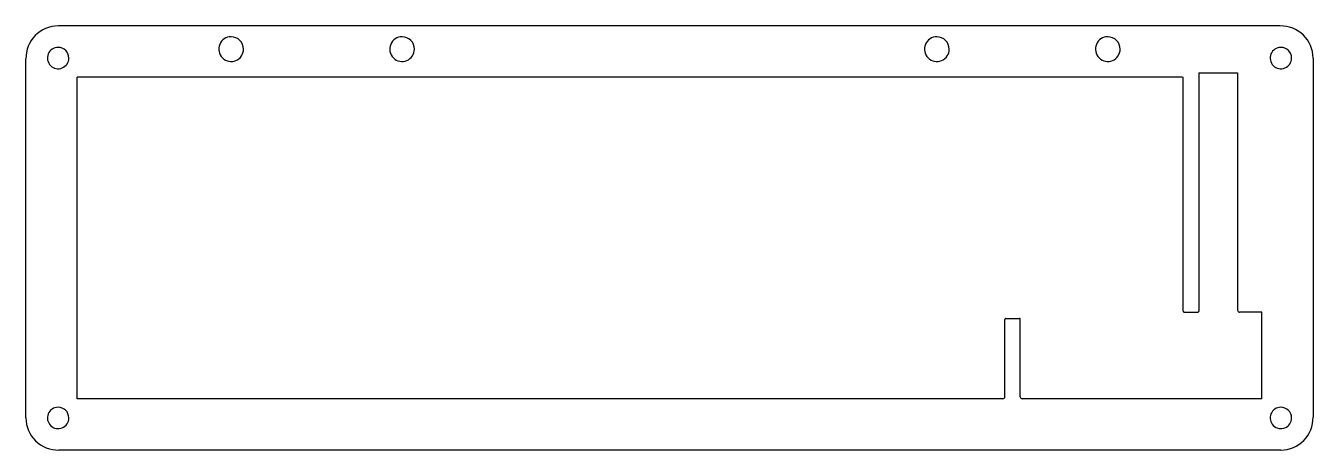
# Model space of a CAD drawing. Extents: x 0 to 313, y -102 to 1.
import ezdxf

# ---------------------------------------------------------------- set-up
doc = ezdxf.new("R2010")
doc.units = 0
doc.layers.get('0').update_dxf_attribs({"linetype": 'CONTINUOUS'})

msp = doc.modelspace()

# ---------------------------------------------------------------- linework, layer by layer
at = {"color": 7}
for points in [[(304.73396, 0.965322), (7.83082, 0.967862)], [(0.02286, -94.381198), (0.0254, -7.028058)], [(312.72988, -6.840098), (312.72988, -94.193238)], [(280.95448, -11.508618), (12.50188, -11.511158)], [(12.50188, -89.712678), (12.50188, -11.511158)], [(281.20594, -68.407158), (281.20594, -11.760078)], [(284.98546, -10.467218), (294.39616, -10.467218)], [(284.98546, -10.467218), (284.98546, -11.008238)], [(284.98546, -10.467218), (284.98546, -68.407158)], [(294.39616, -10.467218), (294.39616, -68.158238)], [(281.45486, -68.656078), (284.73654, -68.656078)], [(300.2534, -89.710138), (300.2534, -68.661158), (294.894, -68.658618)], [(237.8456, -89.217378), (237.83544, -70.406138)], [(238.08436, -70.157218), (241.35588, -70.157218)], [(241.59464, -89.217378), (241.6048, -70.406138)], [(237.34522, -89.717758), (12.50188, -89.712678)], [(300.2534, -89.710138), (242.09502, -89.717758)], [(304.92192, -102.189158), (8.01878, -102.189158)]]:
    msp.add_lwpolyline(points, dxfattribs=at)
for points in [[(49.886362, -1.679529)], [(91.416378, -1.679529)], [(221.338648, -1.679529)], [(262.86968, -1.679529)], [(7.84639, -4.255572)], [(7.84639, -4.255572)], [(304.90922, -4.255572)], [(7.846289, -91.770535)], [(304.91176, -91.769519)]]:
    msp.add_lwpolyline(points, close=True, dxfattribs=at)
for points in [[(7.833233, 0.96571), (5.730946, 0.962176), (3.718594, 0.112471), (2.24998, -1.391789)], [(310.372298, -1.259086), (308.867984, 0.209537), (306.835771, 1.010718), (304.73396, 0.963776)], [(2.24998, -1.391789), (0.781366, -2.896048), (-0.019844, -4.928196), (0.02703, -7.029963)], [(49.886362, -1.679529), (48.672978, -1.679529), (47.579071, -2.410454), (47.114729, -3.531475)], [(52.007678, -2.558207), (51.44507, -1.995599), (50.68201, -1.679529), (49.886362, -1.679529)], [(52.886356, -4.679523), (52.886356, -3.883875), (52.570286, -3.120815), (52.007678, -2.558207)], [(91.416378, -1.679529), (90.202994, -1.679529), (89.109087, -2.410454), (88.644745, -3.531475)], [(93.537694, -2.558207), (92.975086, -1.995599), (92.212026, -1.679529), (91.416378, -1.679529)], [(94.416372, -4.679523), (94.416372, -3.883875), (94.100302, -3.120815), (93.537694, -2.558207)], [(221.338648, -1.679529), (220.125264, -1.679529), (219.031357, -2.410454), (218.567015, -3.531475)], [(223.459964, -2.558207), (222.897356, -1.995599), (222.134296, -1.679529), (221.338648, -1.679529)], [(224.338642, -4.679523), (224.338642, -3.883875), (224.022572, -3.120815), (223.459964, -2.558207)], [(262.86968, -1.679529), (261.656296, -1.679529), (260.562389, -2.410454), (260.098047, -3.531475)], [(264.990996, -2.558207), (264.428388, -1.995599), (263.665328, -1.679529), (262.86968, -1.679529)], [(265.869674, -4.679523), (265.869674, -3.883875), (265.553604, -3.120815), (264.990996, -2.558207)], [(312.72988, -6.842435), (312.72635, -4.740102), (311.876612, -2.727709), (310.372298, -1.259086)], [(5.444308, -5.860592), (5.041878, -6.832143), (5.264323, -7.950447), (6.007916, -8.694041)], [(5.444308, -5.860592), (5.041878, -6.832143), (5.264323, -7.950447), (6.007916, -8.694041)], [(7.84639, -4.255572), (6.79479, -4.255572), (5.846738, -4.88904), (5.444308, -5.860592)], [(7.84639, -4.255572), (6.79479, -4.255572), (5.846738, -4.88904), (5.444308, -5.860592)], [(10.446385, -6.855567), (10.446385, -5.419629), (9.282328, -4.255572), (7.84639, -4.255572)], [(10.446385, -6.855567), (10.446385, -5.419629), (9.282328, -4.255572), (7.84639, -4.255572)], [(47.114729, -3.531475), (46.650387, -4.652496), (46.907054, -5.942847), (47.765046, -6.800839)], [(51.03441, -7.451156), (52.155431, -6.986814), (52.886356, -5.892908), (52.886356, -4.679523)], [(88.644745, -3.531475), (88.180403, -4.652496), (88.43707, -5.942847), (89.295062, -6.800839)], [(92.564426, -7.451156), (93.685447, -6.986814), (94.416372, -5.892908), (94.416372, -4.679523)], [(218.567015, -3.531475), (218.102673, -4.652496), (218.35934, -5.942847), (219.217332, -6.800839)], [(222.486696, -7.451156), (223.607717, -6.986814), (224.338642, -5.892908), (224.338642, -4.679523)], [(260.098047, -3.531475), (259.633705, -4.652496), (259.890372, -5.942847), (260.748364, -6.800839)], [(264.017728, -7.451156), (265.138749, -6.986814), (265.869674, -5.892908), (265.869674, -4.679523)], [(302.507138, -5.860592), (302.104708, -6.832143), (302.327153, -7.950447), (303.070746, -8.694041)], [(304.90922, -4.255572), (303.85762, -4.255572), (302.909568, -4.88904), (302.507138, -5.860592)], [(306.747694, -5.017093), (306.2601, -4.529499), (305.598781, -4.255572), (304.90922, -4.255572)], [(307.509215, -6.855567), (307.509215, -6.166005), (307.235288, -5.504686), (306.747694, -5.017093)], [(6.007916, -8.694041), (6.75151, -9.437634), (7.869814, -9.660078), (8.841365, -9.257649)], [(6.007916, -8.694041), (6.75151, -9.437634), (7.869814, -9.660078), (8.841365, -9.257649)], [(8.841365, -9.257649), (9.812917, -8.855219), (10.446385, -7.907166), (10.446385, -6.855567)], [(8.841365, -9.257649), (9.812917, -8.855219), (10.446385, -7.907166), (10.446385, -6.855567)], [(47.765046, -6.800839), (48.623038, -7.658832), (49.913389, -7.915498), (51.03441, -7.451156)], [(89.295062, -6.800839), (90.153054, -7.658832), (91.443405, -7.915498), (92.564426, -7.451156)], [(219.217332, -6.800839), (220.075324, -7.658832), (221.365675, -7.915498), (222.486696, -7.451156)], [(260.748364, -6.800839), (261.606356, -7.658832), (262.896707, -7.915498), (264.017728, -7.451156)], [(303.070746, -8.694041), (303.814339, -9.437634), (304.932643, -9.660078), (305.904195, -9.257649)], [(305.904195, -9.257649), (306.875746, -8.855219), (307.509215, -7.907166), (307.509215, -6.855567)], [(281.20594, -11.760434), (281.205948, -11.622778), (281.094674, -11.511016), (280.95702, -11.510421)], [(281.20594, -68.408682), (281.205956, -68.475229), (281.232503, -68.539023), (281.279701, -68.585936)], [(281.279701, -68.585936), (281.3269, -68.632848), (281.390854, -68.659007), (281.4574, -68.658618)], [(284.73654, -68.658618), (284.803086, -68.659007), (284.86704, -68.632848), (284.914239, -68.585936)], [(284.914239, -68.585936), (284.961437, -68.539023), (284.987984, -68.475229), (284.988, -68.408682)], [(294.39616, -68.160524), (294.396194, -68.293176), (294.448939, -68.420378), (294.542786, -68.514129)], [(294.542786, -68.514129), (294.636633, -68.607881), (294.763888, -68.660497), (294.89654, -68.660396)], [(237.910097, -70.231801), (237.863222, -70.278725), (237.836914, -70.342352), (237.836964, -70.408678)], [(238.0869, -70.158488), (238.020574, -70.158505), (237.956973, -70.184878), (237.910097, -70.231801)], [(241.533699, -70.231801), (241.486823, -70.184878), (241.423222, -70.158505), (241.356896, -70.158488)], [(241.606832, -70.408678), (241.606882, -70.342352), (241.580574, -70.278725), (241.533699, -70.231801)], [(237.346998, -89.71852), (237.623041, -89.71845), (237.8468, -89.494691), (237.84687, -89.218648)], [(241.596926, -89.218648), (241.596996, -89.494691), (241.820755, -89.71845), (242.096798, -89.71852)], [(5.444207, -93.375555), (5.041777, -94.347107), (5.264221, -95.465411), (6.007815, -96.209004)], [(7.846289, -91.770535), (6.794689, -91.770535), (5.846636, -92.404004), (5.444207, -93.375555)], [(10.446283, -94.37053), (10.446283, -92.934593), (9.282226, -91.770535), (7.846289, -91.770535)], [(302.509678, -93.374539), (302.107248, -94.346091), (302.329693, -95.464395), (303.073286, -96.207988)], [(304.91176, -91.769519), (303.86016, -91.769519), (302.912108, -92.402988), (302.509678, -93.374539)], [(306.750234, -92.53104), (306.26264, -92.043447), (305.601321, -91.769519), (304.91176, -91.769519)], [(307.511755, -94.369514), (307.511755, -93.679953), (307.237828, -93.018634), (306.750234, -92.53104)], [(0.025001, -94.383484), (0.028541, -96.48577), (0.878249, -98.498118), (2.382511, -99.966728)], [(6.007815, -96.209004), (6.751408, -96.952597), (7.869712, -97.175042), (8.841264, -96.772612)], [(8.841264, -96.772612), (9.812815, -96.370182), (10.446283, -95.42213), (10.446283, -94.37053)], [(303.073286, -96.207988), (303.816879, -96.951581), (304.935183, -97.174026), (305.906735, -96.771596)], [(305.906735, -96.771596), (306.878286, -96.369166), (307.511755, -95.421114), (307.511755, -94.369514)], [(310.507202, -99.832907), (311.975645, -98.328672), (312.77675, -96.296647), (312.72988, -94.195016)], [(2.382511, -99.966728), (3.886772, -101.435337), (5.918919, -102.236543), (8.020685, -102.189666)], [(304.92446, -102.190682), (307.02661, -102.186938), (309.038758, -101.337142), (310.507202, -99.832907)]]:
    msp.add_open_spline(points, degree=3, dxfattribs=at)

doc.saveas('drawing.dxf')
